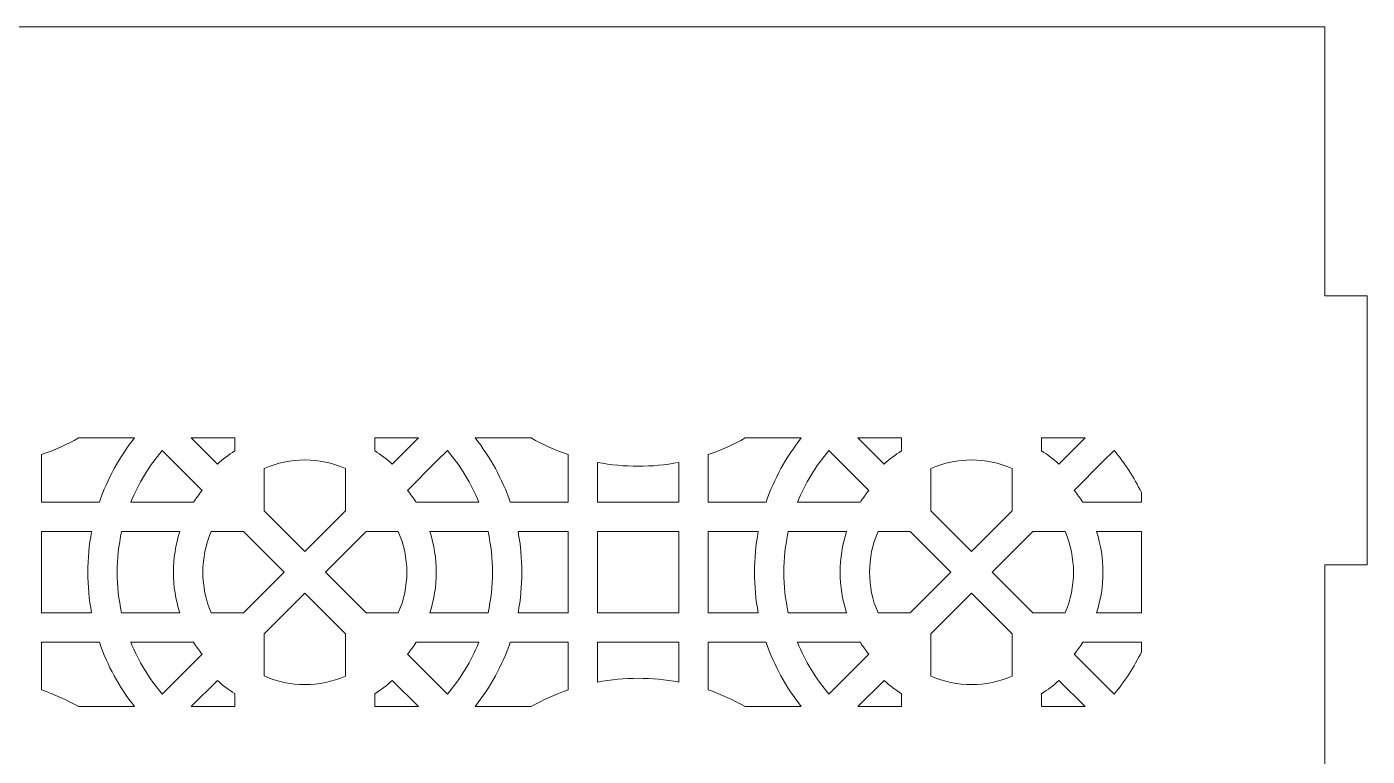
# Model space of a CAD drawing. Header units: millimetres. Extents: x -1324 to -1014, y -165 to 165.
# Drawn here: x -1108.9 to -1014.2, y -6.5 to 45 of the extents above; entities that cross this region are included whole.
import ezdxf

# ---------------------------------------------------------------- set-up
doc = ezdxf.new("R2010")
doc.units = ezdxf.units.MM
doc.header["$MEASUREMENT"] = 0
doc.layers.add('Camada 1', color=7, linetype='Continuous')

msp = doc.modelspace()

# ---------------------------------------------------------------- linework, layer by layer
at = {"layer": 'Camada 1', "color": 250, "lineweight": 20}
for points, knots in [([(-1164.2251, -12), (-1164.2251, -12), (-1135.4251, -12), (-1135.4251, -12), (-1135.4251, -12), (-1135.4251, -12), (-1135.4251, -9), (-1135.4251, -9), (-1135.4251, -9), (-1135.4251, -9), (-1104.6251, -9), (-1104.6251, -9), (-1104.6251, -9), (-1104.6251, -9), (-1104.6251, -12), (-1104.6251, -12), (-1104.6251, -12), (-1104.6251, -12), (-1073.8251, -12), (-1073.8251, -12), (-1073.8251, -12), (-1073.8251, -12), (-1073.8251, -9), (-1073.8251, -9), (-1073.8251, -9), (-1073.8251, -9), (-1043.0251, -9), (-1043.0251, -9), (-1043.0251, -9), (-1043.0251, -9), (-1043.0251, -12), (-1043.0251, -12), (-1043.0251, -12), (-1043.0251, -12), (-1017.2251, -12), (-1017.2251, -12), (-1017.2251, -12), (-1017.2251, -12), (-1017.2251, 7), (-1017.2251, 7), (-1017.2251, 7), (-1017.2251, 7), (-1014.2251, 7), (-1014.2251, 7), (-1014.2251, 7), (-1014.2251, 7), (-1014.2251, 26), (-1014.2251, 26), (-1014.2251, 26), (-1014.2251, 26), (-1017.2251, 26), (-1017.2251, 26), (-1017.2251, 26), (-1017.2251, 26), (-1017.2251, 45), (-1017.2251, 45), (-1017.2251, 45), (-1017.2251, 45), (-1164.2251, 45), (-1164.2251, 45), (-1164.2251, 45), (-1164.2251, 45), (-1164.2251, 26), (-1164.2251, 26), (-1164.2251, 26), (-1164.2251, 26), (-1161.2251, 26), (-1161.2251, 26), (-1161.2251, 26), (-1161.2251, 26), (-1161.2251, 7), (-1161.2251, 7), (-1161.2251, 7), (-1161.2251, 7), (-1164.2251, 7), (-1164.2251, 7), (-1164.2251, 7), (-1164.2251, 7), (-1164.2251, -12), (-1164.2251, -12)], [0, 0, 0, 0, 0.047619, 0.047619, 0.047619, 0.047619, 0.0952381, 0.0952381, 0.0952381, 0.0952381, 0.1428571, 0.1428571, 0.1428571, 0.1428571, 0.1904762, 0.1904762, 0.1904762, 0.1904762, 0.2380952, 0.2380952, 0.2380952, 0.2380952, 0.2857143, 0.2857143, 0.2857143, 0.2857143, 0.3333333, 0.3333333, 0.3333333, 0.3333333, 0.3809524, 0.3809524, 0.3809524, 0.3809524, 0.4285714, 0.4285714, 0.4285714, 0.4285714, 0.4761905, 0.4761905, 0.4761905, 0.4761905, 0.5238095, 0.5238095, 0.5238095, 0.5238095, 0.5714286, 0.5714286, 0.5714286, 0.5714286, 0.6190476, 0.6190476, 0.6190476, 0.6190476, 0.6666667, 0.6666667, 0.6666667, 0.6666667, 0.7142857, 0.7142857, 0.7142857, 0.7142857, 0.7619048, 0.7619048, 0.7619048, 0.7619048, 0.8095238, 0.8095238, 0.8095238, 0.8095238, 0.8571429, 0.8571429, 0.8571429, 0.8571429, 0.9047619, 0.9047619, 0.9047619, 0.9047619, 1, 1, 1, 1]), ([(-1101.2463, 15.9736), (-1102.3232, 14.6122), (-1103.1656, 13.0762), (-1103.7284, 11.4302), (-1103.7284, 11.4302), (-1103.7284, 11.4302), (-1107.8146, 11.4302), (-1107.8146, 11.4302), (-1107.8146, 11.4302), (-1107.8146, 11.4302), (-1107.8147, 14.7945), (-1107.8147, 14.7945), (-1107.8147, 14.7945), (-1106.9069, 15.1051), (-1106.0321, 15.5007), (-1105.2017, 15.9736), (-1105.2017, 15.9736), (-1105.2017, 15.9736), (-1101.2463, 15.9736), (-1101.2463, 15.9736)], [0, 0, 0, 0, 0.1666667, 0.1666667, 0.1666667, 0.1666667, 0.3333333, 0.3333333, 0.3333333, 0.3333333, 0.5, 0.5, 0.5, 0.5, 0.6666667, 0.6666667, 0.6666667, 0.6666667, 1, 1, 1, 1]), ([(-1094.1689, 15.9736), (-1094.1689, 15.9736), (-1094.1689, 15.0589), (-1094.1689, 15.0589), (-1094.1689, 15.0589), (-1094.604, 14.7838), (-1095.0163, 14.473), (-1095.4003, 14.1302), (-1095.4003, 14.1302), (-1095.4003, 14.1302), (-1097.2436, 15.9736), (-1097.2436, 15.9736), (-1097.2436, 15.9736), (-1097.2436, 15.9736), (-1094.1689, 15.9736), (-1094.1689, 15.9736)], [0, 0, 0, 0, 0.2, 0.2, 0.2, 0.2, 0.4, 0.4, 0.4, 0.4, 0.6, 0.6, 0.6, 0.6, 1, 1, 1, 1]), ([(-1081.2065, 15.9736), (-1081.2065, 15.9736), (-1083.0498, 14.1302), (-1083.0498, 14.1302), (-1083.0498, 14.1302), (-1083.4338, 14.4729), (-1083.8462, 14.7838), (-1084.2813, 15.059), (-1084.2813, 15.059), (-1084.2813, 15.059), (-1084.2813, 15.9736), (-1084.2813, 15.9736), (-1084.2813, 15.9736), (-1084.2813, 15.9736), (-1081.2065, 15.9736), (-1081.2065, 15.9736)], [0, 0, 0, 0, 0.2, 0.2, 0.2, 0.2, 0.4, 0.4, 0.4, 0.4, 0.6, 0.6, 0.6, 0.6, 1, 1, 1, 1]), ([(-1070.6355, 14.7944), (-1070.6355, 14.7944), (-1070.6355, 11.43), (-1070.6355, 11.43), (-1070.6355, 11.43), (-1070.6355, 11.43), (-1074.7217, 11.4301), (-1074.7217, 11.4301), (-1074.7217, 11.4301), (-1075.2845, 13.0762), (-1076.127, 14.6123), (-1077.204, 15.9736), (-1077.204, 15.9736), (-1077.204, 15.9736), (-1073.2486, 15.9736), (-1073.2486, 15.9736), (-1073.2486, 15.9736), (-1072.4181, 15.5006), (-1071.5433, 15.105), (-1070.6355, 14.7944)], [0, 0, 0, 0, 0.1666667, 0.1666667, 0.1666667, 0.1666667, 0.3333333, 0.3333333, 0.3333333, 0.3333333, 0.5, 0.5, 0.5, 0.5, 0.6666667, 0.6666667, 0.6666667, 0.6666667, 1, 1, 1, 1]), ([(-1054.1795, 15.9736), (-1055.2565, 14.6121), (-1056.0987, 13.0761), (-1056.6616, 11.4301), (-1056.6616, 11.4301), (-1056.6616, 11.4301), (-1060.7478, 11.43), (-1060.7478, 11.43), (-1060.7478, 11.43), (-1060.7478, 11.43), (-1060.7479, 14.7944), (-1060.7479, 14.7944), (-1060.7479, 14.7944), (-1059.84, 15.105), (-1058.9651, 15.5007), (-1058.1346, 15.9736), (-1058.1346, 15.9736), (-1058.1346, 15.9736), (-1054.1795, 15.9736), (-1054.1795, 15.9736)], [0, 0, 0, 0, 0.1666667, 0.1666667, 0.1666667, 0.1666667, 0.3333333, 0.3333333, 0.3333333, 0.3333333, 0.5, 0.5, 0.5, 0.5, 0.6666667, 0.6666667, 0.6666667, 0.6666667, 1, 1, 1, 1]), ([(-1047.1026, 15.9736), (-1047.1026, 15.9736), (-1047.1026, 15.0583), (-1047.1026, 15.0583), (-1047.1026, 15.0583), (-1047.5376, 14.7833), (-1047.9498, 14.4725), (-1048.3338, 14.1299), (-1048.3338, 14.1299), (-1048.3338, 14.1299), (-1050.177, 15.9736), (-1050.177, 15.9736), (-1050.177, 15.9736), (-1050.177, 15.9736), (-1047.1026, 15.9736), (-1047.1026, 15.9736)], [0, 0, 0, 0, 0.2, 0.2, 0.2, 0.2, 0.4, 0.4, 0.4, 0.4, 0.6, 0.6, 0.6, 0.6, 1, 1, 1, 1]), ([(-1034.1396, 15.9736), (-1034.1396, 15.9736), (-1035.9835, 14.1297), (-1035.9835, 14.1297), (-1035.9835, 14.1297), (-1036.3675, 14.4723), (-1036.7799, 14.7833), (-1037.215, 15.0584), (-1037.215, 15.0584), (-1037.215, 15.0584), (-1037.215, 15.9736), (-1037.215, 15.9736), (-1037.215, 15.9736), (-1037.215, 15.9736), (-1034.1396, 15.9736), (-1034.1396, 15.9736)], [0, 0, 0, 0, 0.2, 0.2, 0.2, 0.2, 0.4, 0.4, 0.4, 0.4, 0.6, 0.6, 0.6, 0.6, 1, 1, 1, 1]), ([(-1097.0747, 11.4302), (-1097.0747, 11.4302), (-1101.513, 11.4302), (-1101.513, 11.4302), (-1101.513, 11.4302), (-1100.9758, 12.7599), (-1100.2236, 13.9945), (-1099.2907, 15.0844), (-1099.2907, 15.0844), (-1099.2907, 15.0844), (-1096.4776, 12.2712), (-1096.4776, 12.2712), (-1096.4776, 12.2712), (-1096.692, 12.0021), (-1096.8913, 11.7212), (-1097.0747, 11.4302)], [0, 0, 0, 0, 0.2, 0.2, 0.2, 0.2, 0.4, 0.4, 0.4, 0.4, 0.6, 0.6, 0.6, 0.6, 1, 1, 1, 1]), ([(-1086.3569, 10.8232), (-1086.3569, 10.8232), (-1089.2251, 7.9549), (-1089.2251, 7.9549), (-1089.2251, 7.9549), (-1089.2251, 7.9549), (-1092.0934, 10.8233), (-1092.0934, 10.8233), (-1092.0934, 10.8233), (-1092.0934, 10.8233), (-1092.0934, 13.8116), (-1092.0934, 13.8116), (-1092.0934, 13.8116), (-1090.2561, 14.6163), (-1088.1942, 14.6163), (-1086.3569, 13.8117), (-1086.3569, 13.8117), (-1086.3569, 13.8117), (-1086.3569, 10.8232), (-1086.3569, 10.8232)], [0, 0, 0, 0, 0.1666667, 0.1666667, 0.1666667, 0.1666667, 0.3333333, 0.3333333, 0.3333333, 0.3333333, 0.5, 0.5, 0.5, 0.5, 0.6666667, 0.6666667, 0.6666667, 0.6666667, 1, 1, 1, 1]), ([(-1079.1595, 15.0843), (-1078.2264, 13.9943), (-1077.4741, 12.7599), (-1076.9368, 11.4301), (-1076.9368, 11.4301), (-1076.9368, 11.4301), (-1081.3753, 11.4301), (-1081.3753, 11.4301), (-1081.3753, 11.4301), (-1081.5587, 11.7214), (-1081.758, 12.0022), (-1081.9725, 12.2711), (-1081.9725, 12.2711), (-1081.9725, 12.2711), (-1079.9462, 14.2977), (-1079.9462, 14.2977), (-1079.9462, 14.2977), (-1079.9462, 14.2977), (-1079.1595, 15.0843), (-1079.1595, 15.0843)], [0, 0, 0, 0, 0.1666667, 0.1666667, 0.1666667, 0.1666667, 0.3333333, 0.3333333, 0.3333333, 0.3333333, 0.5, 0.5, 0.5, 0.5, 0.6666667, 0.6666667, 0.6666667, 0.6666667, 1, 1, 1, 1]), ([(-1062.8235, 11.4301), (-1062.8235, 11.4301), (-1068.56, 11.43), (-1068.56, 11.43), (-1068.56, 11.43), (-1068.56, 11.43), (-1068.56, 14.2454), (-1068.56, 14.2454), (-1068.56, 14.2454), (-1066.6592, 13.8831), (-1064.7243, 13.8831), (-1062.8234, 14.2454), (-1062.8234, 14.2454), (-1062.8234, 14.2454), (-1062.8235, 11.4301), (-1062.8235, 11.4301)], [0, 0, 0, 0, 0.2, 0.2, 0.2, 0.2, 0.4, 0.4, 0.4, 0.4, 0.6, 0.6, 0.6, 0.6, 1, 1, 1, 1]), ([(-1049.4112, 12.2706), (-1049.6254, 12.0019), (-1049.8246, 11.721), (-1050.0079, 11.4302), (-1050.0079, 11.4302), (-1050.0079, 11.4302), (-1054.4462, 11.4302), (-1054.4462, 11.4302), (-1054.4462, 11.4302), (-1053.9092, 12.7595), (-1053.157, 13.994), (-1052.2243, 15.0839), (-1052.2243, 15.0839), (-1052.2243, 15.0839), (-1049.4112, 12.2706), (-1049.4112, 12.2706)], [0, 0, 0, 0, 0.2, 0.2, 0.2, 0.2, 0.4, 0.4, 0.4, 0.4, 0.6, 0.6, 0.6, 0.6, 1, 1, 1, 1]), ([(-1039.2906, 10.8226), (-1039.2906, 10.8226), (-1042.1583, 7.9548), (-1042.1583, 7.9548), (-1042.1583, 7.9548), (-1042.1583, 7.9548), (-1045.0271, 10.8237), (-1045.0271, 10.8237), (-1045.0271, 10.8237), (-1045.0271, 10.8237), (-1045.0271, 13.8111), (-1045.0271, 13.8111), (-1045.0271, 13.8111), (-1043.1899, 14.6157), (-1041.1278, 14.6156), (-1039.2906, 13.8111), (-1039.2906, 13.8111), (-1039.2906, 13.8111), (-1039.2906, 10.8226), (-1039.2906, 10.8226)], [0, 0, 0, 0, 0.1666667, 0.1666667, 0.1666667, 0.1666667, 0.3333333, 0.3333333, 0.3333333, 0.3333333, 0.5, 0.5, 0.5, 0.5, 0.6666667, 0.6666667, 0.6666667, 0.6666667, 1, 1, 1, 1]), ([(-1030.1668, 11.4295), (-1030.1668, 11.4295), (-1034.309, 11.4295), (-1034.309, 11.4295), (-1034.309, 11.4295), (-1034.4924, 11.7207), (-1034.6917, 12.0016), (-1034.9062, 12.2705), (-1034.9062, 12.2705), (-1034.9062, 12.2705), (-1032.8799, 14.2971), (-1032.8799, 14.2971), (-1032.8799, 14.2971), (-1032.8799, 14.2971), (-1032.0932, 15.0837), (-1032.0932, 15.0837), (-1032.0932, 15.0837), (-1031.3206, 14.1812), (-1030.6721, 13.1799), (-1030.1668, 12.1072), (-1030.1668, 12.1072), (-1030.1668, 12.1072), (-1030.1668, 11.4295), (-1030.1668, 11.4295)], [0, 0, 0, 0, 0.1428571, 0.1428571, 0.1428571, 0.1428571, 0.2857143, 0.2857143, 0.2857143, 0.2857143, 0.4285714, 0.4285714, 0.4285714, 0.4285714, 0.5714286, 0.5714286, 0.5714286, 0.5714286, 0.7142857, 0.7142857, 0.7142857, 0.7142857, 1, 1, 1, 1]), ([(-1104.2765, 9.3553), (-1104.6363, 7.4643), (-1104.6362, 5.5096), (-1104.2765, 3.6187), (-1104.2765, 3.6187), (-1104.2765, 3.6187), (-1107.8147, 3.6188), (-1107.8147, 3.6188), (-1107.8147, 3.6188), (-1107.8147, 3.6188), (-1107.8147, 9.3552), (-1107.8147, 9.3552), (-1107.8147, 9.3552), (-1107.8147, 9.3552), (-1104.2765, 9.3553), (-1104.2765, 9.3553)], [0, 0, 0, 0, 0.2, 0.2, 0.2, 0.2, 0.4, 0.4, 0.4, 0.4, 0.6, 0.6, 0.6, 0.6, 1, 1, 1, 1]), ([(-1098.0498, 9.3552), (-1098.6541, 7.4959), (-1098.6541, 5.4781), (-1098.0498, 3.6187), (-1098.0498, 3.6187), (-1098.0498, 3.6187), (-1102.159, 3.6188), (-1102.159, 3.6188), (-1102.159, 3.6188), (-1102.5755, 5.5014), (-1102.5755, 7.4725), (-1102.159, 9.3552), (-1102.159, 9.3552), (-1102.159, 9.3552), (-1098.0498, 9.3552), (-1098.0498, 9.3552)], [0, 0, 0, 0, 0.2, 0.2, 0.2, 0.2, 0.4, 0.4, 0.4, 0.4, 0.6, 0.6, 0.6, 0.6, 1, 1, 1, 1]), ([(-1093.5613, 9.3552), (-1093.5613, 9.3552), (-1090.6928, 6.487), (-1090.6928, 6.487), (-1090.6928, 6.487), (-1090.6928, 6.487), (-1093.5613, 3.6188), (-1093.5613, 3.6188), (-1093.5613, 3.6188), (-1093.5613, 3.6188), (-1095.8265, 3.6187), (-1095.8265, 3.6187), (-1095.8265, 3.6187), (-1096.6244, 5.4479), (-1096.6244, 7.5261), (-1095.8265, 9.3552), (-1095.8265, 9.3552), (-1095.8265, 9.3552), (-1093.5613, 9.3552), (-1093.5613, 9.3552)], [0, 0, 0, 0, 0.1666667, 0.1666667, 0.1666667, 0.1666667, 0.3333333, 0.3333333, 0.3333333, 0.3333333, 0.5, 0.5, 0.5, 0.5, 0.6666667, 0.6666667, 0.6666667, 0.6666667, 1, 1, 1, 1]), ([(-1082.6238, 9.3552), (-1081.8257, 7.5262), (-1081.8257, 5.4477), (-1082.6238, 3.6186), (-1082.6238, 3.6186), (-1082.6238, 3.6186), (-1084.8889, 3.6187), (-1084.8889, 3.6187), (-1084.8889, 3.6187), (-1084.8889, 3.6187), (-1087.7571, 6.4869), (-1087.7571, 6.4869), (-1087.7571, 6.4869), (-1087.7571, 6.4869), (-1084.8889, 9.3552), (-1084.8889, 9.3552), (-1084.8889, 9.3552), (-1084.8889, 9.3552), (-1082.6238, 9.3552), (-1082.6238, 9.3552)], [0, 0, 0, 0, 0.1666667, 0.1666667, 0.1666667, 0.1666667, 0.3333333, 0.3333333, 0.3333333, 0.3333333, 0.5, 0.5, 0.5, 0.5, 0.6666667, 0.6666667, 0.6666667, 0.6666667, 1, 1, 1, 1]), ([(-1076.2911, 9.3551), (-1075.8746, 7.4722), (-1075.8746, 5.5016), (-1076.2911, 3.6187), (-1076.2911, 3.6187), (-1076.2911, 3.6187), (-1080.4001, 3.6187), (-1080.4001, 3.6187), (-1080.4001, 3.6187), (-1079.7958, 5.4776), (-1079.7958, 7.4962), (-1080.4001, 9.3551), (-1080.4001, 9.3551), (-1080.4001, 9.3551), (-1076.2911, 9.3551), (-1076.2911, 9.3551)], [0, 0, 0, 0, 0.2, 0.2, 0.2, 0.2, 0.4, 0.4, 0.4, 0.4, 0.6, 0.6, 0.6, 0.6, 1, 1, 1, 1]), ([(-1070.6354, 9.3552), (-1070.6354, 9.3552), (-1070.6355, 3.6186), (-1070.6355, 3.6186), (-1070.6355, 3.6186), (-1070.6355, 3.6186), (-1074.1734, 3.6187), (-1074.1734, 3.6187), (-1074.1734, 3.6187), (-1073.814, 5.51), (-1073.814, 7.4639), (-1074.1734, 9.3552), (-1074.1734, 9.3552), (-1074.1734, 9.3552), (-1070.6354, 9.3552), (-1070.6354, 9.3552)], [0, 0, 0, 0, 0.2, 0.2, 0.2, 0.2, 0.4, 0.4, 0.4, 0.4, 0.6, 0.6, 0.6, 0.6, 1, 1, 1, 1]), ([(-1062.8235, 9.3552), (-1062.8235, 9.3552), (-1062.8235, 3.6187), (-1062.8235, 3.6187), (-1062.8235, 3.6187), (-1062.8235, 3.6187), (-1068.56, 3.6186), (-1068.56, 3.6186), (-1068.56, 3.6186), (-1068.56, 3.6186), (-1068.56, 9.3552), (-1068.56, 9.3552), (-1068.56, 9.3552), (-1068.56, 9.3552), (-1062.8235, 9.3552), (-1062.8235, 9.3552)], [0, 0, 0, 0, 0.2, 0.2, 0.2, 0.2, 0.4, 0.4, 0.4, 0.4, 0.6, 0.6, 0.6, 0.6, 1, 1, 1, 1]), ([(-1057.2097, 9.3552), (-1057.5695, 7.4643), (-1057.5695, 5.5096), (-1057.2097, 3.6186), (-1057.2097, 3.6186), (-1057.2097, 3.6186), (-1060.7479, 3.6187), (-1060.7479, 3.6187), (-1060.7479, 3.6187), (-1060.7479, 3.6187), (-1060.7479, 9.3551), (-1060.7479, 9.3551), (-1060.7479, 9.3551), (-1060.7479, 9.3551), (-1057.2097, 9.3552), (-1057.2097, 9.3552)], [0, 0, 0, 0, 0.2, 0.2, 0.2, 0.2, 0.4, 0.4, 0.4, 0.4, 0.6, 0.6, 0.6, 0.6, 1, 1, 1, 1]), ([(-1050.983, 9.3552), (-1051.5873, 7.4957), (-1051.5873, 5.4781), (-1050.983, 3.6187), (-1050.983, 3.6187), (-1050.983, 3.6187), (-1055.0922, 3.6187), (-1055.0922, 3.6187), (-1055.0922, 3.6187), (-1055.5087, 5.5015), (-1055.5087, 7.4725), (-1055.0922, 9.3551), (-1055.0922, 9.3551), (-1055.0922, 9.3551), (-1050.983, 9.3552), (-1050.983, 9.3552)], [0, 0, 0, 0, 0.2, 0.2, 0.2, 0.2, 0.4, 0.4, 0.4, 0.4, 0.6, 0.6, 0.6, 0.6, 1, 1, 1, 1]), ([(-1046.4948, 9.3551), (-1046.4948, 9.3551), (-1043.6261, 6.4868), (-1043.6261, 6.4868), (-1043.6261, 6.4868), (-1043.6261, 6.4868), (-1046.4945, 3.6187), (-1046.4945, 3.6187), (-1046.4945, 3.6187), (-1046.4945, 3.6187), (-1048.7597, 3.6187), (-1048.7597, 3.6187), (-1048.7597, 3.6187), (-1049.5576, 5.4478), (-1049.5576, 7.526), (-1048.7597, 9.3552), (-1048.7597, 9.3552), (-1048.7597, 9.3552), (-1046.4948, 9.3551), (-1046.4948, 9.3551)], [0, 0, 0, 0, 0.1666667, 0.1666667, 0.1666667, 0.1666667, 0.3333333, 0.3333333, 0.3333333, 0.3333333, 0.5, 0.5, 0.5, 0.5, 0.6666667, 0.6666667, 0.6666667, 0.6666667, 1, 1, 1, 1]), ([(-1035.5575, 9.3547), (-1034.7594, 7.5256), (-1034.7594, 5.4471), (-1035.5575, 3.618), (-1035.5575, 3.618), (-1035.5575, 3.618), (-1037.8221, 3.6181), (-1037.8221, 3.6181), (-1037.8221, 3.6181), (-1037.8221, 3.6181), (-1040.6908, 6.4863), (-1040.6908, 6.4863), (-1040.6908, 6.4863), (-1040.6908, 6.4863), (-1037.8226, 9.3547), (-1037.8226, 9.3547), (-1037.8226, 9.3547), (-1037.8226, 9.3547), (-1035.5575, 9.3547), (-1035.5575, 9.3547)], [0, 0, 0, 0, 0.1666667, 0.1666667, 0.1666667, 0.1666667, 0.3333333, 0.3333333, 0.3333333, 0.3333333, 0.5, 0.5, 0.5, 0.5, 0.6666667, 0.6666667, 0.6666667, 0.6666667, 1, 1, 1, 1]), ([(-1030.1668, 3.6182), (-1030.1668, 3.6182), (-1033.3338, 3.6182), (-1033.3338, 3.6182), (-1033.3338, 3.6182), (-1032.7295, 5.477), (-1032.7295, 7.4957), (-1033.3338, 9.3545), (-1033.3338, 9.3545), (-1033.3338, 9.3545), (-1030.1668, 9.3545), (-1030.1668, 9.3545), (-1030.1668, 9.3545), (-1030.1668, 9.3545), (-1030.1668, 3.6182), (-1030.1668, 3.6182)], [0, 0, 0, 0, 0.2, 0.2, 0.2, 0.2, 0.4, 0.4, 0.4, 0.4, 0.6, 0.6, 0.6, 0.6, 1, 1, 1, 1]), ([(-1089.225, 5.019), (-1089.225, 5.019), (-1086.3568, 2.1507), (-1086.3568, 2.1507), (-1086.3568, 2.1507), (-1086.3568, 2.1507), (-1086.3568, -0.8377), (-1086.3568, -0.8377), (-1086.3568, -0.8377), (-1088.1935, -1.6423), (-1090.2565, -1.6423), (-1092.0933, -0.8376), (-1092.0933, -0.8376), (-1092.0933, -0.8376), (-1092.0933, 2.1507), (-1092.0933, 2.1507), (-1092.0933, 2.1507), (-1092.0933, 2.1507), (-1089.225, 5.019), (-1089.225, 5.019)], [0, 0, 0, 0, 0.1666667, 0.1666667, 0.1666667, 0.1666667, 0.3333333, 0.3333333, 0.3333333, 0.3333333, 0.5, 0.5, 0.5, 0.5, 0.6666667, 0.6666667, 0.6666667, 0.6666667, 1, 1, 1, 1]), ([(-1042.1586, 5.0186), (-1042.1586, 5.0186), (-1039.29, 2.1498), (-1039.29, 2.1498), (-1039.29, 2.1498), (-1039.29, 2.1498), (-1039.29, -0.8379), (-1039.29, -0.8379), (-1039.29, -0.8379), (-1041.1269, -1.6423), (-1043.1895, -1.6425), (-1045.0265, -0.8377), (-1045.0265, -0.8377), (-1045.0265, -0.8377), (-1045.0265, 2.1507), (-1045.0265, 2.1507), (-1045.0265, 2.1507), (-1045.0265, 2.1507), (-1042.1586, 5.0186), (-1042.1586, 5.0186)], [0, 0, 0, 0, 0.1666667, 0.1666667, 0.1666667, 0.1666667, 0.3333333, 0.3333333, 0.3333333, 0.3333333, 0.5, 0.5, 0.5, 0.5, 0.6666667, 0.6666667, 0.6666667, 0.6666667, 1, 1, 1, 1]), ([(-1105.2009, -3), (-1106.0315, -2.5269), (-1106.9066, -2.1311), (-1107.8147, -1.8205), (-1107.8147, -1.8205), (-1107.8147, -1.8205), (-1107.8146, 1.5439), (-1107.8146, 1.5439), (-1107.8146, 1.5439), (-1107.8146, 1.5439), (-1103.7284, 1.5438), (-1103.7284, 1.5438), (-1103.7284, 1.5438), (-1103.1655, -0.1023), (-1102.3231, -1.6385), (-1101.246, -3), (-1101.246, -3), (-1101.246, -3), (-1105.2009, -3), (-1105.2009, -3)], [0, 0, 0, 0, 0.1666667, 0.1666667, 0.1666667, 0.1666667, 0.3333333, 0.3333333, 0.3333333, 0.3333333, 0.5, 0.5, 0.5, 0.5, 0.6666667, 0.6666667, 0.6666667, 0.6666667, 1, 1, 1, 1]), ([(-1096.4775, 0.7027), (-1096.4775, 0.7027), (-1097.7745, -0.5945), (-1097.7745, -0.5945), (-1097.7745, -0.5945), (-1097.7745, -0.5945), (-1099.2907, -2.1104), (-1099.2907, -2.1104), (-1099.2907, -2.1104), (-1100.2235, -1.0204), (-1100.9759, 0.214), (-1101.513, 1.5437), (-1101.513, 1.5437), (-1101.513, 1.5437), (-1097.0747, 1.5437), (-1097.0747, 1.5437), (-1097.0747, 1.5437), (-1096.8913, 1.2528), (-1096.6919, 0.9716), (-1096.4775, 0.7027)], [0, 0, 0, 0, 0.1666667, 0.1666667, 0.1666667, 0.1666667, 0.3333333, 0.3333333, 0.3333333, 0.3333333, 0.5, 0.5, 0.5, 0.5, 0.6666667, 0.6666667, 0.6666667, 0.6666667, 1, 1, 1, 1]), ([(-1081.3753, 1.5437), (-1081.3753, 1.5437), (-1076.9368, 1.5437), (-1076.9368, 1.5437), (-1076.9368, 1.5437), (-1077.4741, 0.2139), (-1078.2264, -1.0204), (-1079.1595, -2.1104), (-1079.1595, -2.1104), (-1079.1595, -2.1104), (-1081.9725, 0.7028), (-1081.9725, 0.7028), (-1081.9725, 0.7028), (-1081.758, 0.9718), (-1081.5587, 1.2527), (-1081.3753, 1.5437)], [0, 0, 0, 0, 0.2, 0.2, 0.2, 0.2, 0.4, 0.4, 0.4, 0.4, 0.6, 0.6, 0.6, 0.6, 1, 1, 1, 1]), ([(-1077.2042, -3), (-1076.1271, -1.6386), (-1075.2845, -0.1025), (-1074.7217, 1.5437), (-1074.7217, 1.5437), (-1074.7217, 1.5437), (-1070.6354, 1.5437), (-1070.6354, 1.5437), (-1070.6354, 1.5437), (-1070.6354, 1.5437), (-1070.6354, -1.8207), (-1070.6354, -1.8207), (-1070.6354, -1.8207), (-1071.5434, -2.1312), (-1072.4184, -2.5269), (-1073.249, -3), (-1073.249, -3), (-1073.249, -3), (-1077.2042, -3), (-1077.2042, -3)], [0, 0, 0, 0, 0.1666667, 0.1666667, 0.1666667, 0.1666667, 0.3333333, 0.3333333, 0.3333333, 0.3333333, 0.5, 0.5, 0.5, 0.5, 0.6666667, 0.6666667, 0.6666667, 0.6666667, 1, 1, 1, 1]), ([(-1068.5599, 1.5437), (-1068.5599, 1.5437), (-1062.8235, 1.5437), (-1062.8235, 1.5437), (-1062.8235, 1.5437), (-1062.8235, 1.5437), (-1062.8235, -1.2715), (-1062.8235, -1.2715), (-1062.8235, -1.2715), (-1064.7235, -0.9094), (-1066.66, -0.9095), (-1068.56, -1.2716), (-1068.56, -1.2716), (-1068.56, -1.2716), (-1068.5599, 1.5437), (-1068.5599, 1.5437)], [0, 0, 0, 0, 0.2, 0.2, 0.2, 0.2, 0.4, 0.4, 0.4, 0.4, 0.6, 0.6, 0.6, 0.6, 1, 1, 1, 1]), ([(-1058.1343, -3), (-1058.9649, -2.527), (-1059.8399, -2.1312), (-1060.7479, -1.8206), (-1060.7479, -1.8206), (-1060.7479, -1.8206), (-1060.7478, 1.5437), (-1060.7478, 1.5437), (-1060.7478, 1.5437), (-1060.7478, 1.5437), (-1056.6616, 1.5437), (-1056.6616, 1.5437), (-1056.6616, 1.5437), (-1056.0987, -0.1024), (-1055.2563, -1.6386), (-1054.1792, -3), (-1054.1792, -3), (-1054.1792, -3), (-1058.1343, -3), (-1058.1343, -3)], [0, 0, 0, 0, 0.1666667, 0.1666667, 0.1666667, 0.1666667, 0.3333333, 0.3333333, 0.3333333, 0.3333333, 0.5, 0.5, 0.5, 0.5, 0.6666667, 0.6666667, 0.6666667, 0.6666667, 1, 1, 1, 1]), ([(-1049.4108, 0.7026), (-1049.4108, 0.7026), (-1050.9758, -0.8627), (-1050.9758, -0.8627), (-1050.9758, -0.8627), (-1050.9758, -0.8627), (-1052.2239, -2.1105), (-1052.2239, -2.1105), (-1052.2239, -2.1105), (-1053.1568, -1.0206), (-1053.909, 0.214), (-1054.4462, 1.5437), (-1054.4462, 1.5437), (-1054.4462, 1.5437), (-1050.0079, 1.5437), (-1050.0079, 1.5437), (-1050.0079, 1.5437), (-1049.8245, 1.2527), (-1049.6252, 0.9717), (-1049.4108, 0.7026)], [0, 0, 0, 0, 0.1666667, 0.1666667, 0.1666667, 0.1666667, 0.3333333, 0.3333333, 0.3333333, 0.3333333, 0.5, 0.5, 0.5, 0.5, 0.6666667, 0.6666667, 0.6666667, 0.6666667, 1, 1, 1, 1]), ([(-1030.1668, 0.8652), (-1030.672, -0.2072), (-1031.3205, -1.2083), (-1032.0929, -2.1105), (-1032.0929, -2.1105), (-1032.0929, -2.1105), (-1034.9057, 0.7028), (-1034.9057, 0.7028), (-1034.9057, 0.7028), (-1034.6914, 0.9715), (-1034.4923, 1.2523), (-1034.3089, 1.5432), (-1034.3089, 1.5432), (-1034.3089, 1.5432), (-1030.1668, 1.5432), (-1030.1668, 1.5432), (-1030.1668, 1.5432), (-1030.1668, 1.5432), (-1030.1668, 0.8652), (-1030.1668, 0.8652)], [0, 0, 0, 0, 0.1666667, 0.1666667, 0.1666667, 0.1666667, 0.3333333, 0.3333333, 0.3333333, 0.3333333, 0.5, 0.5, 0.5, 0.5, 0.6666667, 0.6666667, 0.6666667, 0.6666667, 1, 1, 1, 1]), ([(-1097.2438, -3), (-1097.2438, -3), (-1095.4002, -1.1563), (-1095.4002, -1.1563), (-1095.4002, -1.1563), (-1095.0162, -1.4991), (-1094.6039, -1.8099), (-1094.1688, -2.085), (-1094.1688, -2.085), (-1094.1688, -2.085), (-1094.1688, -3), (-1094.1688, -3), (-1094.1688, -3), (-1094.1688, -3), (-1097.2438, -3), (-1097.2438, -3)], [0, 0, 0, 0, 0.2, 0.2, 0.2, 0.2, 0.4, 0.4, 0.4, 0.4, 0.6, 0.6, 0.6, 0.6, 1, 1, 1, 1]), ([(-1084.2813, -3), (-1084.2813, -3), (-1084.2813, -2.0851), (-1084.2813, -2.0851), (-1084.2813, -2.0851), (-1083.8461, -1.8099), (-1083.4337, -1.4991), (-1083.0498, -1.1563), (-1083.0498, -1.1563), (-1083.0498, -1.1563), (-1081.2062, -3), (-1081.2062, -3), (-1081.2062, -3), (-1081.2062, -3), (-1084.2813, -3), (-1084.2813, -3)], [0, 0, 0, 0, 0.2, 0.2, 0.2, 0.2, 0.4, 0.4, 0.4, 0.4, 0.6, 0.6, 0.6, 0.6, 1, 1, 1, 1]), ([(-1050.1769, -3), (-1050.1769, -3), (-1048.3334, -1.1565), (-1048.3334, -1.1565), (-1048.3334, -1.1565), (-1047.9494, -1.4991), (-1047.5371, -1.8099), (-1047.102, -2.0851), (-1047.102, -2.0851), (-1047.102, -2.0851), (-1047.102, -3), (-1047.102, -3), (-1047.102, -3), (-1047.102, -3), (-1050.1769, -3), (-1050.1769, -3)], [0, 0, 0, 0, 0.2, 0.2, 0.2, 0.2, 0.4, 0.4, 0.4, 0.4, 0.6, 0.6, 0.6, 0.6, 1, 1, 1, 1]), ([(-1037.2145, -3), (-1037.2145, -3), (-1037.2145, -2.0851), (-1037.2145, -2.0851), (-1037.2145, -2.0851), (-1036.7794, -1.81), (-1036.3671, -1.4992), (-1035.9833, -1.1566), (-1035.9833, -1.1566), (-1035.9833, -1.1566), (-1034.1404, -3), (-1034.1404, -3), (-1034.1404, -3), (-1034.1404, -3), (-1037.2145, -3), (-1037.2145, -3)], [0, 0, 0, 0, 0.2, 0.2, 0.2, 0.2, 0.4, 0.4, 0.4, 0.4, 0.6, 0.6, 0.6, 0.6, 1, 1, 1, 1])]:
    msp.add_open_spline(points, degree=3, knots=knots, dxfattribs=at)

doc.saveas('drawing.dxf')
